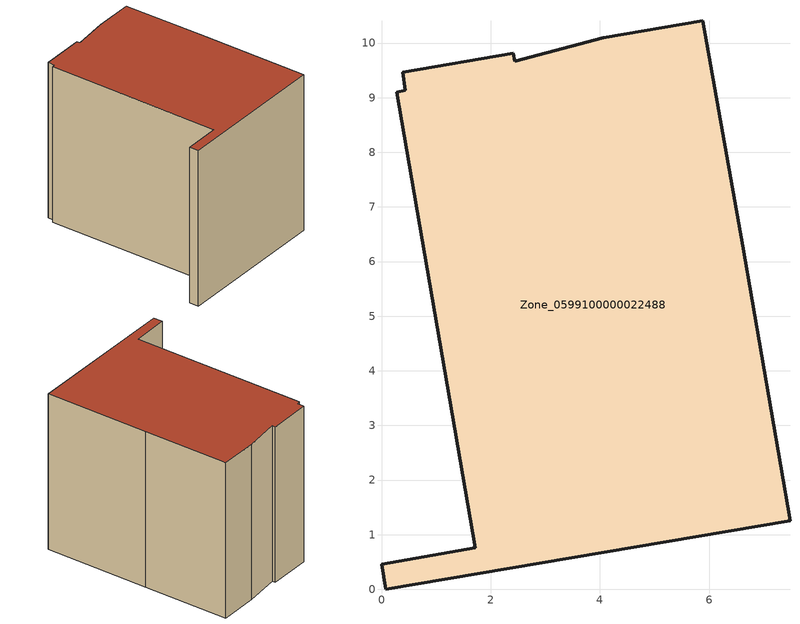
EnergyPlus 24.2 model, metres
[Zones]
Zone_0599100000022488
 floor ground (C_G): 0.39,9.47 2.41,9.81 2.44,9.67 4.06,10.1 5.88,10.41 6.61,6.29 7.48,1.25 0.08,0 0,0.46 1.72,0.76 0.28,9.1 0.43,9.14 z0
 wall outside (C_F): 7.48,1.25 6.61,6.29 5.88,10.41 4.06,10.1 2.44,9.67 2.41,9.81 0.39,9.47 0.43,9.14 0.28,9.1 1.72,0.76 0,0.46 0.08,0 7.48,1.25 z0:7.76
 roof outside (C_R): 5.88,10.41 4.06,10.1 2.44,9.67 2.41,9.81 0.39,9.47 0.43,9.14 0.28,9.1 1.72,0.76 0,0.46 0.08,0 7.48,1.25 6.61,6.29 z7.76
[BUILDING]
Pand.0599100000022488: North Axis=0; Terrain=City; Loads Convergence Tolerance Value=0.04; Temperature Convergence Tolerance Value=0.4; Solar Distribution=FullExterior; Maximum Number of Warmup Days=25; Minimum Number of Warmup Days=1
[Site:Location]
Rotterdam.The.Hague.AP_ZH_NLD Design_Conditions: Latitude=51.96; Longitude=4.45; Time Zone=1; Elevation=-4.5
[SITE:GROUNDTEMPERATURE:BUILDINGSURFACE]
18, 18, 18, 18, 18, 18, 18, 18, 18, 18, 18, 18
[MATERIAL] Thermal Absorptance=0.9; Solar Absorptance=0.7; Visible Absorptance=0.7
Name | Roughness | Thickness | Conductivity | Density | Specific Heat
G.TC.1946 | MediumSmooth | 0.15 | 1 | 540 | 1210
F.TC.1946 | Rough | 0.3 | 0.857143 | 1920 | 840
R.TC.1946 | MediumRough | 0.2 | 0.909091 | 1500 | 1000
[CONSTRUCTION]
C_G: G.TC.1946
C_F: F.TC.1946
C_R: R.TC.1946
[ZONE]
Zone_0599100000022488: Type=1; Multiplier=1; Ceiling Height=Autocalculate; Volume=Autocalculate; Floor Area=autocalculate; Part of Total Floor Area=Yes
[ZONEINFILTRATION:DESIGNFLOWRATE]
Infil_Zone_0599100000022488: Zone or ZoneList or Space or SpaceList=Zone_0599100000022488; Schedule=AlwaysOn; Design Flow Rate Calculation Method=Flow/Area; Flow Rate per Floor Area=0.003; Constant Term Coefficient=1; Temperature Term Coefficient=0; Velocity Term Coefficient=0; Velocity Squared Term Coefficient=0
[HVACTEMPLATE:ZONE:IDEALLOADSAIRSYSTEM]
Zone_0599100000022488: Maximum Heating Supply Air Temperature=50; Minimum Cooling Supply Air Temperature=13; Maximum Heating Supply Air Humidity Ratio=0.0156; Minimum Cooling Supply Air Humidity Ratio=0.0077; Heating Limit=NoLimit; Cooling Limit=NoLimit; Dehumidification Control Type=ConstantSensibleHeatRatio; Cooling Sensible Heat Ratio=0.7; Dehumidification Setpoint=60; Humidification Control Type=None; Humidification Setpoint=30; Outdoor Air Method=None; Outdoor Air Flow Rate per Person=0.00944; Outdoor Air Flow Rate per Zone Floor Area=0; Outdoor Air Flow Rate per Zone=0; Demand Controlled Ventilation Type=None; Outdoor Air Economizer Type=NoEconomizer; Heat Recovery Type=None; Sensible Heat Recovery Effectiveness=0.7; Latent Heat Recovery Effectiveness=0.65
[ZONECONTROL:THERMOSTAT]
ThermostatControl_Zone_0599100000022488: Zone or ZoneList=Zone_0599100000022488; Control Type Schedule=DualSetpointControlType; Control 1=Thermostat_Zone_0599100000022488; Temperature Difference Between Cutout And Setpoint=0
[THERMOSTATSETPOINT:DUALSETPOINT]
Thermostat_Zone_0599100000022488: Heating Setpoint Temperature Schedule=HeatingSetpoint_Zone_0599100000022488; Cooling Setpoint Temperature Schedule=CoolingSetpoint_Zone_0599100000022488
[SCHEDULE:COMPACT]
HeatingSetpoint_Zone_0599100000022488: Through: 12/31, For: AllDays, Until: 24:00, 21
CoolingSetpoint_Zone_0599100000022488: Through: 12/31, For: AllDays, Until: 24:00, 24
DualSetpointControlType: Through: 12/31, For: AllDays, Until: 24:00, 4
AlwaysOn: Through: 12/31, For: AllDays, Until: 24:00, 1
